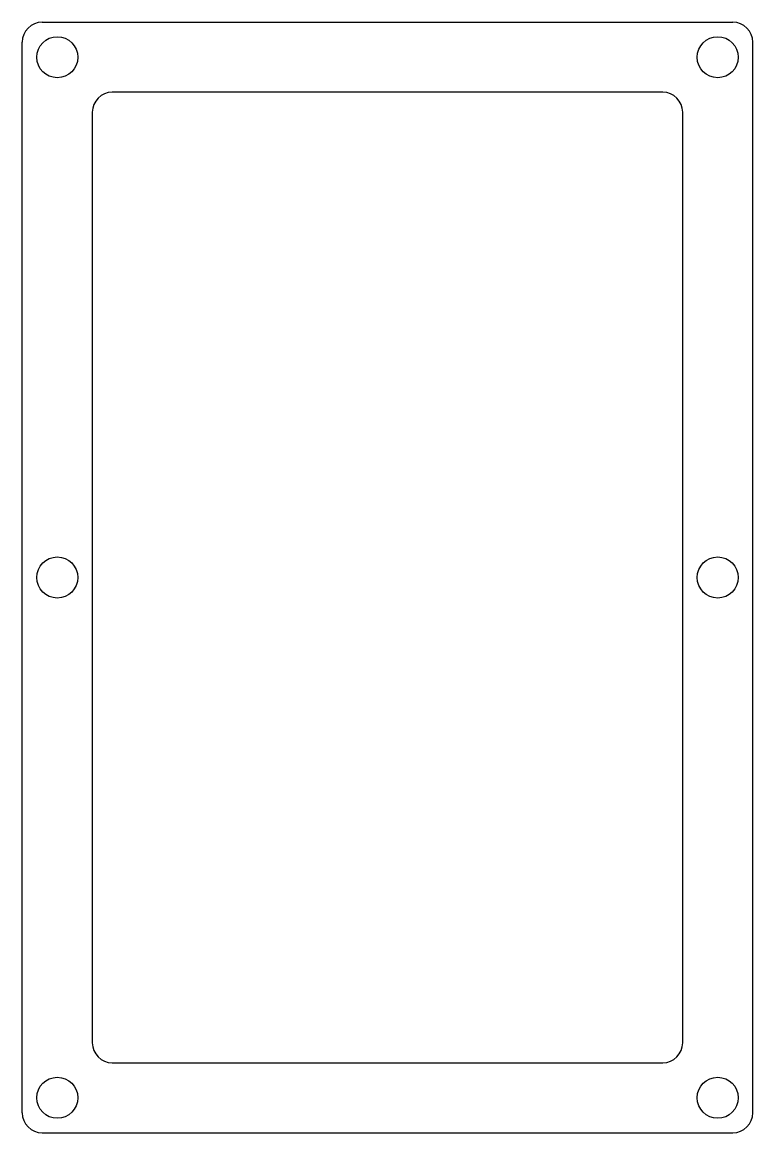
# Model space of a CAD drawing. Header units: millimetres. Extents: x 42 to 116, y -142 to -32.
import ezdxf

# ---------------------------------------------------------------- set-up
doc = ezdxf.new("R2010")
doc.units = ezdxf.units.MM

msp = doc.modelspace()

# ---------------------------------------------------------------- linework, layer by layer
for p, q in [((44.5, -31.5), (113.5, -31.5)), ((42.5, -140.5), (42.5, -33.5)), ((115.5, -140.5), (115.5, -33.5)), ((106.5, -38.5), (51.5, -38.5)), ((49.5, -40.5), (49.5, -133.5)), ((108.5, -133.5), (108.5, -40.5)), ((51.5, -135.5), (106.5, -135.5)), ((44.5, -142.5), (113.5, -142.5))]:
    msp.add_line(p, q)
for centre in [(46, -35), (112, -35), (46, -87), (112, -87), (46, -139), (112, -139)]:
    msp.add_circle(centre, 2.05)
for centre, start, end in [((44.5, -33.5), 90, 180), ((113.5, -33.5), 0, 90), ((51.5, -40.5), 90, 180), ((106.5, -40.5), 0, 90), ((51.5, -133.5), 180, 270), ((106.5, -133.5), 270, 360), ((44.5, -140.5), 180, 270), ((113.5, -140.5), 270, 0)]:
    msp.add_arc(centre, 2, start, end)

doc.saveas('drawing.dxf')
